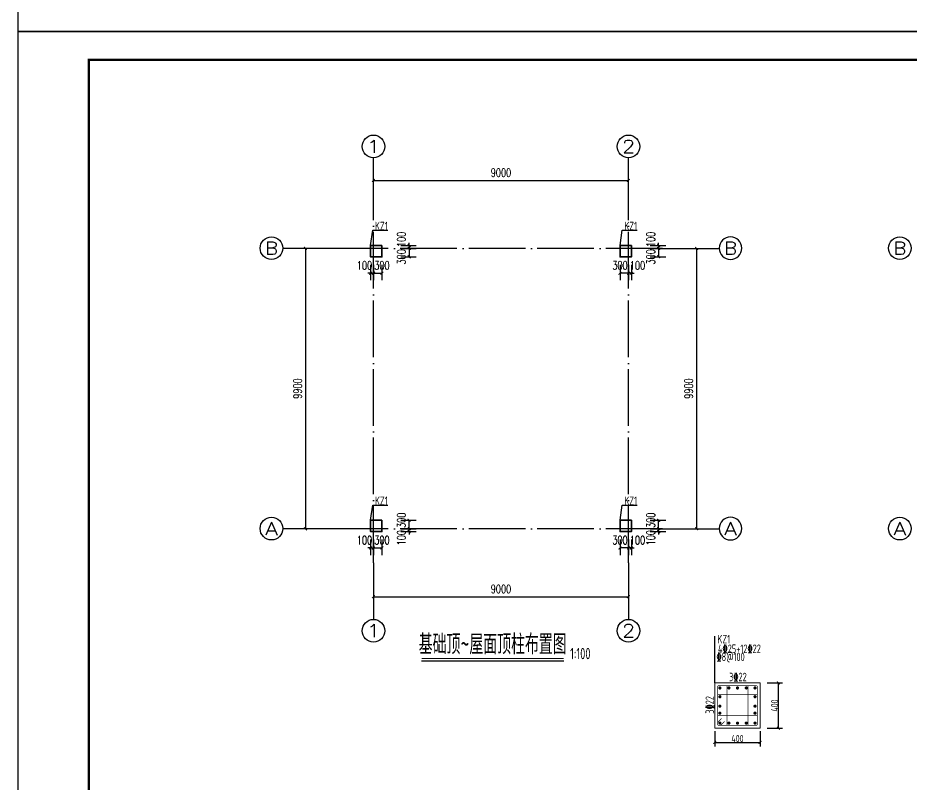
# Model space of a CAD drawing. Header units: millimetres. Extents: x -200227 to -56397, y -1079909 to -961109.
# Drawn here: x -179227 to -147708, y -1047085 to -1020029 of the extents above; entities that cross this region are included whole.
import ezdxf
from ezdxf.enums import TextEntityAlignment as Align

# ---------------------------------------------------------------- set-up
doc = ezdxf.new("R2010")
doc.units = ezdxf.units.MM
doc.header["$LTSCALE"] = 1000
doc.linetypes.add('DOTE', pattern=[2.42, 2, -0.2, 0.02, -0.2])
for name, color, linetype in [('AXIS', 3, 'Continuous'), ('AXIS_TEXT', 7, 'Continuous'), ('DIM', 3, 'Continuous'), ('DOTE', 8, 'DOTE'), ('TEXT', 7, 'Continuous'), ('图框线', 7, 'Continuous'), ('立面2', 7, 'Continuous')]:
    doc.layers.add(name, color=color, linetype=linetype)
for name, color, linetype, lineweight in [('墙柱尺寸标注', 3, 'Continuous', 18), ('墙柱箍筋', 1, 'Continuous', 25), ('墙柱纵筋', 1, 'Continuous', 70), ('墙柱轮廓', 7, 'Continuous', 18), ('墙表文字', 7, 'Continuous', 18), ('楼板负筋文字', 7, 'Continuous', 18), ('砼柱', 2, 'Continuous', 35)]:
    doc.layers.add(name, color=color, linetype=linetype, lineweight=lineweight)
doc.styles.add('_TCH_AXIS', font='COMPLEX', dxfattribs={"bigfont": 'GBCBIG'})
doc.styles.add('_TCH_DIM_T3', font='SIMPLEX', dxfattribs={"width": 0.705882, "bigfont": 'GBCBIG'})
doc.styles.add('COMPLEX', font='complex.shx', dxfattribs={"bigfont": 'gbcbig.shx'})
doc.styles.add('HZTXT_50', font='tssdeng2.shx', dxfattribs={"width": 0.7, "bigfont": 'hztxt.shx'})
doc.styles.add('TSSD_Dimension', font='tssdeng.shx', dxfattribs={"width": 0.7, "bigfont": 'hztxt.shx'})
doc.styles.add('盈建科标注', font='yjkeng.shx', dxfattribs={"width": 0.7, "height": 250, "bigfont": 'yjkchn.shx'})
doc.dimstyles.new('_TCH_ARCH&&100', dxfattribs={"dimtxt": 297.5, "dimasz": 100, "dimexe": 250, "dimexo": 300, "dimgap": 126.25, "dimtad": 1, "dimdec": 0, "dimzin": 0, "dimdsep": 46, "dimtxsty": '_TCH_DIM_T3', "dimblk": 'ARCHTICK', "dimcen": 0.09, "dimclrt": 7, "dimazin": 2, "dimtfac": 1, "dimtdec": 0, "dimtix": 1, "dimtmove": 2, "dimatfit": 3, "dimfxl": 1, "dimtolj": 1, "dimtzin": 0, "dimarcsym": 0})
doc.dimstyles.new('盈建科结构', dxfattribs={"dimscale": 100, "dimtxt": 250, "dimasz": 1, "dimexe": 1.5, "dimexo": 1.5, "dimgap": 1, "dimtad": 1, "dimdec": 0, "dimzin": 0, "dimdsep": 46, "dimtxsty": '盈建科标注', "dimblk": 'ARCHTICK', "dimblk1": 'ARCHTICK', "dimblk2": 'ARCHTICK', "dimcen": 0.09, "dimclrt": 7, "dimadec": 0, "dimazin": 0, "dimtfac": 1, "dimtdec": 4, "dimtix": 1, "dimtmove": 2, "dimatfit": 3, "dimfxl": 1, "dimtolj": 1, "dimtzin": 0, "dimarcsym": 0})

# ---------------------------------------------------------------- blocks, each defined once
blk = doc.blocks.new('_AXISO')
blk.add_circle((0, 0), 0.5)
at = {"color": 7, "style": 'COMPLEX', "width": 1.041667}
blk.add_attdef('A', text='', height=0.56, dxfattribs=at).set_placement((-0.25, -0.28), (0.25, -0.28), align=Align.FIT)
blk = doc.blocks.new('_ArchTick')
at = {"color": 0, "const_width": 0.35}
blk.add_lwpolyline([(-0.5, -0.5), (0.5, 0.5)], dxfattribs=at)
blk = doc.blocks.new('*D154')
at = {"layer": 'AXIS', "color": 0, "lineweight": -2, "transparency": 16777216}
for p, q in [((-166680, -1026968), (-166680, -1025518)), ((-157680, -1026968), (-157680, -1025518)), ((-166680, -1025768), (-157680, -1025768))]:
    blk.add_line(p, q, dxfattribs=at)
at = {"layer": 'Defpoints', "color": 0, "transparency": 16777216}
for p in [(-157680, -1025768), (-166680, -1027268), (-157680, -1027268)]:
    blk.add_point(p, dxfattribs=at)
at = {"layer": 'AXIS', "color": 0, "lineweight": -2, "transparency": 16777216, "xscale": 100, "yscale": 100, "zscale": 100, "rotation": 180}
blk.add_blockref('_ArchTick', (-166680, -1025768), dxfattribs=at)
at = {"layer": 'AXIS', "color": 0, "lineweight": -2, "transparency": 16777216, "xscale": 100, "yscale": 100, "zscale": 100}
blk.add_blockref('_ArchTick', (-157680, -1025768), dxfattribs=at)
at = {"layer": 'AXIS', "color": 7, "transparency": 16777216, "insert": (-162180, -1025493), "char_height": 297.5, "attachment_point": 5, "style": '_TCH_DIM_T3'}
blk.add_mtext('\\A1;9000', dxfattribs=at)
blk = doc.blocks.new('*D155')
at = {"layer": 'AXIS', "color": 0, "lineweight": -2, "transparency": 16777216}
for p, q in [((-166680, -1039268), (-166680, -1040718)), ((-157680, -1039268), (-157680, -1040718)), ((-166680, -1040468), (-157680, -1040468))]:
    blk.add_line(p, q, dxfattribs=at)
at = {"layer": 'Defpoints', "color": 0, "transparency": 16777216}
for p in [(-166680, -1038968), (-157680, -1038968), (-157680, -1040468)]:
    blk.add_point(p, dxfattribs=at)
at = {"layer": 'AXIS', "color": 0, "lineweight": -2, "transparency": 16777216, "xscale": 100, "yscale": 100, "zscale": 100, "rotation": 180}
blk.add_blockref('_ArchTick', (-166680, -1040468), dxfattribs=at)
at = {"layer": 'AXIS', "color": 0, "lineweight": -2, "transparency": 16777216, "xscale": 100, "yscale": 100, "zscale": 100}
blk.add_blockref('_ArchTick', (-157680, -1040468), dxfattribs=at)
at = {"layer": 'AXIS', "color": 7, "transparency": 16777216, "insert": (-162180, -1040193), "char_height": 297.5, "attachment_point": 5, "style": '_TCH_DIM_T3'}
blk.add_mtext('\\A1;9000', dxfattribs=at)
blk = doc.blocks.new('*D156')
at = {"layer": 'AXIS', "color": 0, "lineweight": -2, "transparency": 16777216}
for p, q in [((-167880, -1028168), (-169330, -1028168)), ((-169080, -1028168), (-169080, -1038068)), ((-167880, -1038068), (-169330, -1038068))]:
    blk.add_line(p, q, dxfattribs=at)
at = {"layer": 'Defpoints', "color": 0, "transparency": 16777216}
for p in [(-167580, -1028168), (-169080, -1038068), (-167580, -1038068)]:
    blk.add_point(p, dxfattribs=at)
at = {"layer": 'AXIS', "color": 0, "lineweight": -2, "transparency": 16777216, "xscale": 100, "yscale": 100, "zscale": 100}
for p, rotation in [((-169080, -1028168), 90), ((-169080, -1038068), 270)]:
    blk.add_blockref('_ArchTick', p, dxfattribs=dict(at, rotation=rotation))
at = {"layer": 'AXIS', "color": 7, "transparency": 16777216, "insert": (-169355, -1033118), "char_height": 297.5, "attachment_point": 5, "rotation": 90, "style": '_TCH_DIM_T3'}
blk.add_mtext('\\A1;9900', dxfattribs=at)
blk = doc.blocks.new('*D157')
at = {"layer": 'AXIS', "color": 0, "lineweight": -2, "transparency": 16777216}
for p, q in [((-156480, -1028168), (-155030, -1028168)), ((-155280, -1028168), (-155280, -1038068)), ((-156480, -1038068), (-155030, -1038068))]:
    blk.add_line(p, q, dxfattribs=at)
at = {"layer": 'Defpoints', "color": 0, "transparency": 16777216}
for p in [(-156780, -1028168), (-156780, -1038068), (-155280, -1038068)]:
    blk.add_point(p, dxfattribs=at)
at = {"layer": 'AXIS', "color": 0, "lineweight": -2, "transparency": 16777216, "xscale": 100, "yscale": 100, "zscale": 100}
for p, rotation in [((-155280, -1028168), 90), ((-155280, -1038068), 270)]:
    blk.add_blockref('_ArchTick', p, dxfattribs=dict(at, rotation=rotation))
at = {"layer": 'AXIS', "color": 7, "transparency": 16777216, "insert": (-155555, -1033118), "char_height": 297.5, "attachment_point": 5, "rotation": 90, "style": '_TCH_DIM_T3'}
blk.add_mtext('\\A1;9900', dxfattribs=at)
blk = doc.blocks.new('*D158')
at = {"layer": 'Defpoints', "color": 0, "transparency": 16777216}
for p in [(-154635, -1045109), (-153035, -1045109), (-153035, -1045609)]:
    blk.add_point(p, dxfattribs=at)
at = {"layer": '墙柱尺寸标注', "color": 0, "lineweight": -2, "transparency": 16777216}
for p, q in [((-154635, -1045209), (-154635, -1045759)), ((-153035, -1045209), (-153035, -1045759)), ((-154635, -1045609), (-153035, -1045609))]:
    blk.add_line(p, q, dxfattribs=at)
at = {"layer": '墙柱尺寸标注', "color": 0, "lineweight": -2, "transparency": 16777216, "xscale": 100, "yscale": 100, "zscale": 100, "rotation": 180}
blk.add_blockref('_ArchTick', (-154635, -1045609), dxfattribs=at)
at = {"layer": '墙柱尺寸标注', "color": 0, "lineweight": -2, "transparency": 16777216, "xscale": 100, "yscale": 100, "zscale": 100}
blk.add_blockref('_ArchTick', (-153035, -1045609), dxfattribs=at)
at = {"layer": '墙柱尺寸标注', "color": 7, "lineweight": 18, "transparency": 16777216, "insert": (-153835, -1045474), "char_height": 250, "attachment_point": 5, "style": '盈建科标注'}
blk.add_mtext('\\A1;400', dxfattribs=at)
blk = doc.blocks.new('*D159')
at = {"layer": 'Defpoints', "color": 0, "transparency": 16777216}
for p in [(-152892, -1043509), (-152392, -1043509), (-152892, -1045109)]:
    blk.add_point(p, dxfattribs=at)
at = {"layer": '墙柱尺寸标注', "color": 0, "lineweight": -2, "transparency": 16777216}
for p, q in [((-152792, -1043509), (-152242, -1043509)), ((-152392, -1045109), (-152392, -1043509)), ((-152792, -1045109), (-152242, -1045109))]:
    blk.add_line(p, q, dxfattribs=at)
at = {"layer": '墙柱尺寸标注', "color": 0, "lineweight": -2, "transparency": 16777216, "xscale": 100, "yscale": 100, "zscale": 100}
for p, rotation in [((-152392, -1043509), 90), ((-152392, -1045109), 270)]:
    blk.add_blockref('_ArchTick', p, dxfattribs=dict(at, rotation=rotation))
at = {"layer": '墙柱尺寸标注', "color": 7, "lineweight": 18, "transparency": 16777216, "insert": (-152527, -1044309), "char_height": 250, "attachment_point": 5, "rotation": 90, "style": '盈建科标注'}
blk.add_mtext('\\A1;400', dxfattribs=at)
blk = doc.blocks.new('*D160')
at = {"layer": 'AXIS', "color": 0, "lineweight": -2, "transparency": 16777216}
for p, q in [((-166680, -1038446), (-166680, -1038996)), ((-166380, -1038446), (-166380, -1038996)), ((-166680, -1038746), (-166380, -1038746))]:
    blk.add_line(p, q, dxfattribs=at)
at = {"layer": 'Defpoints', "color": 0, "transparency": 16777216}
for p in [(-166680, -1038146), (-166380, -1038146), (-166380, -1038746)]:
    blk.add_point(p, dxfattribs=at)
at = {"layer": 'AXIS', "color": 0, "lineweight": -2, "transparency": 16777216, "xscale": 100, "yscale": 100, "zscale": 100, "rotation": 180}
blk.add_blockref('_ArchTick', (-166680, -1038746), dxfattribs=at)
at = {"layer": 'AXIS', "color": 0, "lineweight": -2, "transparency": 16777216, "xscale": 100, "yscale": 100, "zscale": 100}
blk.add_blockref('_ArchTick', (-166380, -1038746), dxfattribs=at)
at = {"layer": 'AXIS', "color": 7, "transparency": 16777216, "insert": (-166380, -1038471), "char_height": 297.5, "attachment_point": 5, "style": '_TCH_DIM_T3'}
blk.add_mtext('\\A1;300', dxfattribs=at)
blk = doc.blocks.new('*D161')
at = {"layer": 'AXIS', "color": 0, "lineweight": -2, "transparency": 16777216}
for p, q in [((-166780, -1038446), (-166780, -1038996)), ((-166680, -1038446), (-166680, -1038996)), ((-166780, -1038746), (-166880, -1038746)), ((-166780, -1038746), (-166680, -1038746)), ((-166680, -1038746), (-166580, -1038746))]:
    blk.add_line(p, q, dxfattribs=at)
at = {"layer": 'Defpoints', "color": 0, "transparency": 16777216}
for p in [(-166780, -1038146), (-166680, -1038146), (-166680, -1038746)]:
    blk.add_point(p, dxfattribs=at)
at = {"layer": 'AXIS', "color": 0, "lineweight": -2, "transparency": 16777216, "xscale": 100, "yscale": 100, "zscale": 100}
blk.add_blockref('_ArchTick', (-166780, -1038746), dxfattribs=at)
at = {"layer": 'AXIS', "color": 0, "lineweight": -2, "transparency": 16777216, "xscale": 100, "yscale": 100, "zscale": 100, "rotation": 180}
blk.add_blockref('_ArchTick', (-166680, -1038746), dxfattribs=at)
at = {"layer": 'AXIS', "color": 7, "transparency": 16777216, "insert": (-166997, -1038471), "char_height": 297.5, "attachment_point": 5, "style": '_TCH_DIM_T3'}
blk.add_mtext('\\A1;100', dxfattribs=at)
blk = doc.blocks.new('*D162')
at = {"layer": 'AXIS', "color": 0, "lineweight": -2, "transparency": 16777216}
for p, q in [((-165719, -1037768), (-165169, -1037768)), ((-165419, -1038068), (-165419, -1037768)), ((-165719, -1038068), (-165169, -1038068))]:
    blk.add_line(p, q, dxfattribs=at)
at = {"layer": 'Defpoints', "color": 0, "transparency": 16777216}
for p in [(-166019, -1037768), (-165419, -1037768), (-166019, -1038068)]:
    blk.add_point(p, dxfattribs=at)
at = {"layer": 'AXIS', "color": 0, "lineweight": -2, "transparency": 16777216, "xscale": 100, "yscale": 100, "zscale": 100}
for p, rotation in [((-165419, -1037768), 90), ((-165419, -1038068), 270)]:
    blk.add_blockref('_ArchTick', p, dxfattribs=dict(at, rotation=rotation))
at = {"layer": 'AXIS', "color": 7, "transparency": 16777216, "insert": (-165694, -1037768), "char_height": 297.5, "attachment_point": 5, "rotation": 90, "style": '_TCH_DIM_T3'}
blk.add_mtext('\\A1;300', dxfattribs=at)
blk = doc.blocks.new('*D163')
at = {"layer": 'AXIS', "color": 0, "lineweight": -2, "transparency": 16777216}
for p, q in [((-165719, -1038068), (-165169, -1038068)), ((-165719, -1038168), (-165169, -1038168)), ((-165419, -1038068), (-165419, -1037968)), ((-165419, -1038168), (-165419, -1038068)), ((-165419, -1038168), (-165419, -1038268))]:
    blk.add_line(p, q, dxfattribs=at)
at = {"layer": 'Defpoints', "color": 0, "transparency": 16777216}
for p in [(-166019, -1038068), (-166019, -1038168), (-165419, -1038068)]:
    blk.add_point(p, dxfattribs=at)
at = {"layer": 'AXIS', "color": 0, "lineweight": -2, "transparency": 16777216, "xscale": 100, "yscale": 100, "zscale": 100}
for p, rotation in [((-165419, -1038068), 270), ((-165419, -1038168), 90)]:
    blk.add_blockref('_ArchTick', p, dxfattribs=dict(at, rotation=rotation))
at = {"layer": 'AXIS', "color": 7, "transparency": 16777216, "insert": (-165694, -1038385), "char_height": 297.5, "attachment_point": 5, "rotation": 90, "style": '_TCH_DIM_T3'}
blk.add_mtext('\\A1;100', dxfattribs=at)
blk = doc.blocks.new('*D164')
at = {"layer": 'AXIS', "color": 0, "lineweight": -2, "transparency": 16777216}
for p, q in [((-157980, -1038446), (-157980, -1038996)), ((-157680, -1038446), (-157680, -1038996)), ((-157680, -1038746), (-157980, -1038746))]:
    blk.add_line(p, q, dxfattribs=at)
at = {"layer": 'Defpoints', "color": 0, "transparency": 16777216}
for p in [(-157980, -1038146), (-157680, -1038146), (-157980, -1038746)]:
    blk.add_point(p, dxfattribs=at)
at = {"layer": 'AXIS', "color": 0, "lineweight": -2, "transparency": 16777216, "xscale": 100, "yscale": 100, "zscale": 100, "rotation": 180}
blk.add_blockref('_ArchTick', (-157980, -1038746), dxfattribs=at)
at = {"layer": 'AXIS', "color": 0, "lineweight": -2, "transparency": 16777216, "xscale": 100, "yscale": 100, "zscale": 100}
blk.add_blockref('_ArchTick', (-157680, -1038746), dxfattribs=at)
at = {"layer": 'AXIS', "color": 7, "transparency": 16777216, "insert": (-157980, -1038471), "char_height": 297.5, "attachment_point": 5, "style": '_TCH_DIM_T3'}
blk.add_mtext('\\A1;300', dxfattribs=at)
blk = doc.blocks.new('*D165')
at = {"layer": 'AXIS', "color": 0, "lineweight": -2, "transparency": 16777216}
for p, q in [((-157680, -1038446), (-157680, -1038996)), ((-157580, -1038446), (-157580, -1038996)), ((-157680, -1038746), (-157780, -1038746)), ((-157580, -1038746), (-157680, -1038746)), ((-157580, -1038746), (-157480, -1038746))]:
    blk.add_line(p, q, dxfattribs=at)
at = {"layer": 'Defpoints', "color": 0, "transparency": 16777216}
for p in [(-157680, -1038146), (-157580, -1038146), (-157680, -1038746)]:
    blk.add_point(p, dxfattribs=at)
at = {"layer": 'AXIS', "color": 0, "lineweight": -2, "transparency": 16777216, "xscale": 100, "yscale": 100, "zscale": 100}
blk.add_blockref('_ArchTick', (-157680, -1038746), dxfattribs=at)
at = {"layer": 'AXIS', "color": 0, "lineweight": -2, "transparency": 16777216, "xscale": 100, "yscale": 100, "zscale": 100, "rotation": 180}
blk.add_blockref('_ArchTick', (-157580, -1038746), dxfattribs=at)
at = {"layer": 'AXIS', "color": 7, "transparency": 16777216, "insert": (-157363, -1038471), "char_height": 297.5, "attachment_point": 5, "style": '_TCH_DIM_T3'}
blk.add_mtext('\\A1;100', dxfattribs=at)
blk = doc.blocks.new('*D166')
at = {"layer": 'AXIS', "color": 0, "lineweight": -2, "transparency": 16777216}
for p, q in [((-156919, -1037768), (-156369, -1037768)), ((-156619, -1038068), (-156619, -1037768)), ((-156919, -1038068), (-156369, -1038068))]:
    blk.add_line(p, q, dxfattribs=at)
at = {"layer": 'Defpoints', "color": 0, "transparency": 16777216}
for p in [(-157219, -1037768), (-156619, -1037768), (-157219, -1038068)]:
    blk.add_point(p, dxfattribs=at)
at = {"layer": 'AXIS', "color": 0, "lineweight": -2, "transparency": 16777216, "xscale": 100, "yscale": 100, "zscale": 100}
for p, rotation in [((-156619, -1037768), 90), ((-156619, -1038068), 270)]:
    blk.add_blockref('_ArchTick', p, dxfattribs=dict(at, rotation=rotation))
at = {"layer": 'AXIS', "color": 7, "transparency": 16777216, "insert": (-156894, -1037768), "char_height": 297.5, "attachment_point": 5, "rotation": 90, "style": '_TCH_DIM_T3'}
blk.add_mtext('\\A1;300', dxfattribs=at)
blk = doc.blocks.new('*D167')
at = {"layer": 'AXIS', "color": 0, "lineweight": -2, "transparency": 16777216}
for p, q in [((-156919, -1038068), (-156369, -1038068)), ((-156919, -1038168), (-156369, -1038168)), ((-156619, -1038068), (-156619, -1037968)), ((-156619, -1038168), (-156619, -1038068)), ((-156619, -1038168), (-156619, -1038268))]:
    blk.add_line(p, q, dxfattribs=at)
at = {"layer": 'Defpoints', "color": 0, "transparency": 16777216}
for p in [(-157219, -1038068), (-157219, -1038168), (-156619, -1038068)]:
    blk.add_point(p, dxfattribs=at)
at = {"layer": 'AXIS', "color": 0, "lineweight": -2, "transparency": 16777216, "xscale": 100, "yscale": 100, "zscale": 100}
for p, rotation in [((-156619, -1038068), 270), ((-156619, -1038168), 90)]:
    blk.add_blockref('_ArchTick', p, dxfattribs=dict(at, rotation=rotation))
at = {"layer": 'AXIS', "color": 7, "transparency": 16777216, "insert": (-156894, -1038385), "char_height": 297.5, "attachment_point": 5, "rotation": 90, "style": '_TCH_DIM_T3'}
blk.add_mtext('\\A1;100', dxfattribs=at)
blk = doc.blocks.new('*D168')
at = {"layer": 'AXIS', "color": 0, "lineweight": -2, "transparency": 16777216}
for p, q in [((-157980, -1028746), (-157980, -1029296)), ((-157680, -1028746), (-157680, -1029296)), ((-157680, -1029046), (-157980, -1029046))]:
    blk.add_line(p, q, dxfattribs=at)
at = {"layer": 'Defpoints', "color": 0, "transparency": 16777216}
for p in [(-157980, -1028446), (-157680, -1028446), (-157980, -1029046)]:
    blk.add_point(p, dxfattribs=at)
at = {"layer": 'AXIS', "color": 0, "lineweight": -2, "transparency": 16777216, "xscale": 100, "yscale": 100, "zscale": 100, "rotation": 180}
blk.add_blockref('_ArchTick', (-157980, -1029046), dxfattribs=at)
at = {"layer": 'AXIS', "color": 0, "lineweight": -2, "transparency": 16777216, "xscale": 100, "yscale": 100, "zscale": 100}
blk.add_blockref('_ArchTick', (-157680, -1029046), dxfattribs=at)
at = {"layer": 'AXIS', "color": 7, "transparency": 16777216, "insert": (-157980, -1028771), "char_height": 297.5, "attachment_point": 5, "style": '_TCH_DIM_T3'}
blk.add_mtext('\\A1;300', dxfattribs=at)
blk = doc.blocks.new('*D169')
at = {"layer": 'AXIS', "color": 0, "lineweight": -2, "transparency": 16777216}
for p, q in [((-157680, -1028746), (-157680, -1029296)), ((-157580, -1028746), (-157580, -1029296)), ((-157680, -1029046), (-157780, -1029046)), ((-157580, -1029046), (-157680, -1029046)), ((-157580, -1029046), (-157480, -1029046))]:
    blk.add_line(p, q, dxfattribs=at)
at = {"layer": 'Defpoints', "color": 0, "transparency": 16777216}
for p in [(-157680, -1028446), (-157580, -1028446), (-157680, -1029046)]:
    blk.add_point(p, dxfattribs=at)
at = {"layer": 'AXIS', "color": 0, "lineweight": -2, "transparency": 16777216, "xscale": 100, "yscale": 100, "zscale": 100}
blk.add_blockref('_ArchTick', (-157680, -1029046), dxfattribs=at)
at = {"layer": 'AXIS', "color": 0, "lineweight": -2, "transparency": 16777216, "xscale": 100, "yscale": 100, "zscale": 100, "rotation": 180}
blk.add_blockref('_ArchTick', (-157580, -1029046), dxfattribs=at)
at = {"layer": 'AXIS', "color": 7, "transparency": 16777216, "insert": (-157363, -1028771), "char_height": 297.5, "attachment_point": 5, "style": '_TCH_DIM_T3'}
blk.add_mtext('\\A1;100', dxfattribs=at)
blk = doc.blocks.new('*D170')
at = {"layer": 'AXIS', "color": 0, "lineweight": -2, "transparency": 16777216}
for p, q in [((-156919, -1028168), (-156369, -1028168)), ((-156619, -1028168), (-156619, -1028468)), ((-156919, -1028468), (-156369, -1028468))]:
    blk.add_line(p, q, dxfattribs=at)
at = {"layer": 'Defpoints', "color": 0, "transparency": 16777216}
for p in [(-157219, -1028168), (-157219, -1028468), (-156619, -1028468)]:
    blk.add_point(p, dxfattribs=at)
at = {"layer": 'AXIS', "color": 0, "lineweight": -2, "transparency": 16777216, "xscale": 100, "yscale": 100, "zscale": 100}
for p, rotation in [((-156619, -1028168), 90), ((-156619, -1028468), 270)]:
    blk.add_blockref('_ArchTick', p, dxfattribs=dict(at, rotation=rotation))
at = {"layer": 'AXIS', "color": 7, "transparency": 16777216, "insert": (-156894, -1028468), "char_height": 297.5, "attachment_point": 5, "rotation": 90, "style": '_TCH_DIM_T3'}
blk.add_mtext('\\A1;300', dxfattribs=at)
blk = doc.blocks.new('*D171')
at = {"layer": 'AXIS', "color": 0, "lineweight": -2, "transparency": 16777216}
for p, q in [((-156919, -1028068), (-156369, -1028068)), ((-156919, -1028168), (-156369, -1028168)), ((-156619, -1028068), (-156619, -1027968)), ((-156619, -1028068), (-156619, -1028168)), ((-156619, -1028168), (-156619, -1028268))]:
    blk.add_line(p, q, dxfattribs=at)
at = {"layer": 'Defpoints', "color": 0, "transparency": 16777216}
for p in [(-157219, -1028068), (-157219, -1028168), (-156619, -1028168)]:
    blk.add_point(p, dxfattribs=at)
at = {"layer": 'AXIS', "color": 0, "lineweight": -2, "transparency": 16777216, "xscale": 100, "yscale": 100, "zscale": 100}
for p, rotation in [((-156619, -1028068), 270), ((-156619, -1028168), 90)]:
    blk.add_blockref('_ArchTick', p, dxfattribs=dict(at, rotation=rotation))
at = {"layer": 'AXIS', "color": 7, "transparency": 16777216, "insert": (-156894, -1027852), "char_height": 297.5, "attachment_point": 5, "rotation": 90, "style": '_TCH_DIM_T3'}
blk.add_mtext('\\A1;100', dxfattribs=at)
blk = doc.blocks.new('*D172')
at = {"layer": 'AXIS', "color": 0, "lineweight": -2, "transparency": 16777216}
for p, q in [((-166680, -1028746), (-166680, -1029296)), ((-166380, -1028746), (-166380, -1029296)), ((-166680, -1029046), (-166380, -1029046))]:
    blk.add_line(p, q, dxfattribs=at)
at = {"layer": 'Defpoints', "color": 0, "transparency": 16777216}
for p in [(-166680, -1028446), (-166380, -1028446), (-166380, -1029046)]:
    blk.add_point(p, dxfattribs=at)
at = {"layer": 'AXIS', "color": 0, "lineweight": -2, "transparency": 16777216, "xscale": 100, "yscale": 100, "zscale": 100, "rotation": 180}
blk.add_blockref('_ArchTick', (-166680, -1029046), dxfattribs=at)
at = {"layer": 'AXIS', "color": 0, "lineweight": -2, "transparency": 16777216, "xscale": 100, "yscale": 100, "zscale": 100}
blk.add_blockref('_ArchTick', (-166380, -1029046), dxfattribs=at)
at = {"layer": 'AXIS', "color": 7, "transparency": 16777216, "insert": (-166380, -1028771), "char_height": 297.5, "attachment_point": 5, "style": '_TCH_DIM_T3'}
blk.add_mtext('\\A1;300', dxfattribs=at)
blk = doc.blocks.new('*D173')
at = {"layer": 'AXIS', "color": 0, "lineweight": -2, "transparency": 16777216}
for p, q in [((-166780, -1028746), (-166780, -1029296)), ((-166680, -1028746), (-166680, -1029296)), ((-166780, -1029046), (-166880, -1029046)), ((-166780, -1029046), (-166680, -1029046)), ((-166680, -1029046), (-166580, -1029046))]:
    blk.add_line(p, q, dxfattribs=at)
at = {"layer": 'Defpoints', "color": 0, "transparency": 16777216}
for p in [(-166780, -1028446), (-166680, -1028446), (-166680, -1029046)]:
    blk.add_point(p, dxfattribs=at)
at = {"layer": 'AXIS', "color": 0, "lineweight": -2, "transparency": 16777216, "xscale": 100, "yscale": 100, "zscale": 100}
blk.add_blockref('_ArchTick', (-166780, -1029046), dxfattribs=at)
at = {"layer": 'AXIS', "color": 0, "lineweight": -2, "transparency": 16777216, "xscale": 100, "yscale": 100, "zscale": 100, "rotation": 180}
blk.add_blockref('_ArchTick', (-166680, -1029046), dxfattribs=at)
at = {"layer": 'AXIS', "color": 7, "transparency": 16777216, "insert": (-166997, -1028771), "char_height": 297.5, "attachment_point": 5, "style": '_TCH_DIM_T3'}
blk.add_mtext('\\A1;100', dxfattribs=at)
blk = doc.blocks.new('*D174')
at = {"layer": 'AXIS', "color": 0, "lineweight": -2, "transparency": 16777216}
for p, q in [((-165719, -1028168), (-165169, -1028168)), ((-165419, -1028168), (-165419, -1028468)), ((-165719, -1028468), (-165169, -1028468))]:
    blk.add_line(p, q, dxfattribs=at)
at = {"layer": 'Defpoints', "color": 0, "transparency": 16777216}
for p in [(-166019, -1028168), (-166019, -1028468), (-165419, -1028468)]:
    blk.add_point(p, dxfattribs=at)
at = {"layer": 'AXIS', "color": 0, "lineweight": -2, "transparency": 16777216, "xscale": 100, "yscale": 100, "zscale": 100}
for p, rotation in [((-165419, -1028168), 90), ((-165419, -1028468), 270)]:
    blk.add_blockref('_ArchTick', p, dxfattribs=dict(at, rotation=rotation))
at = {"layer": 'AXIS', "color": 7, "transparency": 16777216, "insert": (-165694, -1028468), "char_height": 297.5, "attachment_point": 5, "rotation": 90, "style": '_TCH_DIM_T3'}
blk.add_mtext('\\A1;300', dxfattribs=at)
blk = doc.blocks.new('*D175')
at = {"layer": 'AXIS', "color": 0, "lineweight": -2, "transparency": 16777216}
for p, q in [((-165719, -1028068), (-165169, -1028068)), ((-165719, -1028168), (-165169, -1028168)), ((-165419, -1028068), (-165419, -1027968)), ((-165419, -1028068), (-165419, -1028168)), ((-165419, -1028168), (-165419, -1028268))]:
    blk.add_line(p, q, dxfattribs=at)
at = {"layer": 'Defpoints', "color": 0, "transparency": 16777216}
for p in [(-166019, -1028068), (-166019, -1028168), (-165419, -1028168)]:
    blk.add_point(p, dxfattribs=at)
at = {"layer": 'AXIS', "color": 0, "lineweight": -2, "transparency": 16777216, "xscale": 100, "yscale": 100, "zscale": 100}
for p, rotation in [((-165419, -1028068), 270), ((-165419, -1028168), 90)]:
    blk.add_blockref('_ArchTick', p, dxfattribs=dict(at, rotation=rotation))
at = {"layer": 'AXIS', "color": 7, "transparency": 16777216, "insert": (-165694, -1027852), "char_height": 297.5, "attachment_point": 5, "rotation": 90, "style": '_TCH_DIM_T3'}
blk.add_mtext('\\A1;100', dxfattribs=at)
blk = doc.blocks.new('图框1')
at = {"layer": '图框线'}
blk.add_lwpolyline([(444470, -85144), (528570, -85144), (528570, -25744), (444470, -25744)], close=True, dxfattribs=at)
at = {"layer": '图框线', "const_width": 80}
blk.add_lwpolyline([(446970, -84144), (527570, -84144), (527570, -26744), (446970, -26744)], close=True, dxfattribs=at)
blk.add_lwpolyline([(446970, -84144), (527570, -84144), (527570, -26744), (446970, -26744)], close=True, dxfattribs=at)

msp = doc.modelspace()

# ---------------------------------------------------------------- linework, layer by layer
at = {"layer": 'AXIS'}
for p, q in [((-166679.9, -1026368.3), (-166679.9, -1024968.3)), ((-157679.9, -1026368.3), (-157679.9, -1024968.3)), ((-168479.8, -1028168.3), (-169879.8, -1028168.3)), ((-155880.1, -1028168.3), (-154480.1, -1028168.3)), ((-168479.8, -1038068.3), (-169879.8, -1038068.3)), ((-155880.1, -1038068.3), (-154480.1, -1038068.3)), ((-166679.9, -1039868.3), (-166679.9, -1041268.3)), ((-157679.9, -1039868.3), (-157679.9, -1041268.3))]:
    msp.add_line(p, q, dxfattribs=at)
at = {"layer": 'DIM', "linetype": 'Continuous'}
msp.add_line((-164984, -1042729.7), (-159962.5, -1042729.7), dxfattribs=at)
at = {"layer": 'DIM', "linetype": 'Continuous', "const_width": 35}
msp.add_lwpolyline([(-164984, -1042649.7), (-159962.5, -1042649.7)], dxfattribs=at)
at = {"layer": 'DOTE', "color": 253, "linetype": 'DOTE'}
for p, q in [((-166679.9, -1039268.3), (-166679.9, -1026968.3)), ((-157679.9, -1039268.3), (-157679.9, -1026968.3)), ((-156479.9, -1028168.3), (-167879.8, -1028168.3)), ((-156479.9, -1038068.3), (-167879.8, -1038068.3))]:
    msp.add_line(p, q, dxfattribs=at)
at = {"layer": '墙柱箍筋', "lineweight": 25, "const_width": 25}
msp.add_lwpolyline([(-154397.8, -1044760.7), (-154523.9, -1044886.8, 0.1989124), (-154533.9, -1044911), (-154533.9, -1044973.6, 0.4142136), (-154499.7, -1045007.8), (-153171.2, -1045007.8, 0.4142136), (-153136.9, -1044973.6), (-153136.9, -1043645.1, 0.4142136), (-153171.2, -1043610.8), (-154499.7, -1043610.8, 0.4142136), (-154533.9, -1043645.1), (-154533.9, -1044973.6, 0.4142136), (-154499.7, -1045007.8), (-154437.1, -1045007.8, 0.1989124), (-154412.9, -1044997.8), (-154286.8, -1044871.7)], format="xyb", dxfattribs=at)
for points in [[(-153469, -1043610.8), (-153469, -1045009.3), (-154201.8, -1045007.8), (-154201.8, -1043610.8), (-153469, -1043610.8)], [(-154533.9, -1043921.5), (-153135.4, -1043921.5), (-153136.9, -1044654.4), (-154533.9, -1044654.4), (-154533.9, -1043921.5)]]:
    msp.add_lwpolyline(points, dxfattribs=at)
at = {"layer": '墙柱纵筋', "lineweight": 70, "const_width": 56}
for points in [[(-154427.4, -1043689.3, 1), (-154483.4, -1043689.3, 1)], [(-154109, -1043689.3, 1), (-154165, -1043689.3, 1)], [(-153806.6, -1043689.3, 1), (-153862.6, -1043689.3, 1)], [(-153496.1, -1043689.3, 1), (-153552.1, -1043689.3, 1)], [(-153187.4, -1043689.3, 1), (-153243.4, -1043689.3, 1)], [(-154427.4, -1043997.7, 1), (-154483.4, -1043997.7, 1)], [(-153187.4, -1043997.7, 1), (-153243.4, -1043997.7, 1)], [(-154427.4, -1044332, 1), (-154483.4, -1044332, 1)], [(-154427.4, -1044578.2, 1), (-154483.4, -1044578.2, 1)], [(-153187.4, -1044332, 1), (-153243.4, -1044332, 1)], [(-153187.4, -1044578.2, 1), (-153243.4, -1044578.2, 1)], [(-154427.4, -1044929.3, 1), (-154483.4, -1044929.3, 1)], [(-154109, -1044929.3, 1), (-154165, -1044929.3, 1)], [(-153806.6, -1044929.3, 1), (-153862.6, -1044929.3, 1)], [(-153496.1, -1044929.3, 1), (-153552.1, -1044929.3, 1)], [(-153187.4, -1044929.3, 1), (-153243.4, -1044929.3, 1)]]:
    msp.add_lwpolyline(points, format="xyb", close=True, dxfattribs=at)
at = {"layer": '墙柱轮廓', "lineweight": 18}
msp.add_lwpolyline([(-153035.4, -1045109.3), (-153035.4, -1043509.3), (-154635.4, -1043509.3), (-154635.4, -1045109.3)], close=True, dxfattribs=at)
at = {"layer": '砼柱', "lineweight": 35}
for points in [[(-166379.8, -1028068.3), (-166779.8, -1028068.3), (-166779.8, -1028468.3), (-166379.8, -1028468.3)], [(-157579.8, -1028068.3), (-157979.8, -1028068.3), (-157979.8, -1028468.3), (-157579.8, -1028468.3)], [(-166379.8, -1037768.3), (-166779.8, -1037768.3), (-166779.8, -1038168.3), (-166379.8, -1038168.3)], [(-157579.8, -1037768.3), (-157979.8, -1037768.3), (-157979.8, -1038168.3), (-157579.8, -1038168.3)]]:
    msp.add_lwpolyline(points, close=True, dxfattribs=at)
at = {"layer": '立面2'}
for p, q in [((-166779.8, -1028068.3), (-166703.2, -1027530.6)), ((-166703.2, -1027530.6), (-166169.9, -1027530.6)), ((-157979.8, -1028068.3), (-157903.2, -1027530.6)), ((-157903.2, -1027530.6), (-157369.9, -1027530.6)), ((-166779.8, -1037768.3), (-166703.2, -1037230.6)), ((-166703.2, -1037230.6), (-166169.9, -1037230.6)), ((-157979.8, -1037768.3), (-157903.2, -1037230.6)), ((-157903.2, -1037230.6), (-157369.9, -1037230.6)), ((-154635.4, -1043509.3), (-154635.4, -1041854.6))]:
    msp.add_line(p, q, dxfattribs=at)

# ---------------------------------------------------------------- block references
for p in [(-623697, -935364.8), (-623697, -994764.8)]:
    msp.add_blockref('图框1', p)
at = {"layer": 'AXIS'}
ref = msp.add_blockref('_AXISO', (-166679.9, -1024568.3), dxfattribs=dict(at, xscale=800, yscale=800, zscale=800))
ref.add_attrib('A', '1', dxfattribs={"layer": 'AXIS_TEXT', "height": 452.5, "style": '_TCH_AXIS', "width": 2.333333}).set_placement((-166906.2, -1024794.6), (-166453.6, -1024794.6), align=Align.FIT)
ref = msp.add_blockref('_AXISO', (-157679.9, -1024568.3), dxfattribs=dict(at, xscale=800, yscale=800, zscale=800))
ref.add_attrib('A', '2', dxfattribs={"layer": 'AXIS_TEXT', "height": 452.5, "style": '_TCH_AXIS', "width": 1.5}).set_placement((-157906.2, -1024794.6), (-157453.6, -1024794.6), align=Align.FIT)
ref = msp.add_blockref('_AXISO', (-170279.8, -1028162.7), dxfattribs=dict(at, xscale=800, yscale=800, zscale=800))
ref.add_attrib('A', 'B', dxfattribs={"layer": 'AXIS_TEXT', "height": 452.5, "style": '_TCH_AXIS', "width": 1.235294}).set_placement((-170506.1, -1028389), (-170053.5, -1028389), align=Align.FIT)
ref = msp.add_blockref('_AXISO', (-154080, -1028162.7), dxfattribs=dict(at, xscale=-800, yscale=800, zscale=800))
ref.add_attrib('A', 'B', dxfattribs={"layer": 'AXIS_TEXT', "height": 452.5, "style": '_TCH_AXIS', "width": 1.235294}).set_placement((-154306.3, -1028389), (-153853.8, -1028389), align=Align.FIT)
ref = msp.add_blockref('_AXISO', (-148107.6, -1028162.7), dxfattribs=dict(at, xscale=800, yscale=800, zscale=800))
ref.add_attrib('A', 'B', dxfattribs={"layer": 'AXIS_TEXT', "height": 452.5, "style": '_TCH_AXIS', "width": 1.235294}).set_placement((-148333.9, -1028389), (-147881.4, -1028389), align=Align.FIT)
ref = msp.add_blockref('_AXISO', (-170279.8, -1038062.7), dxfattribs=dict(at, xscale=800, yscale=800, zscale=800))
ref.add_attrib('A', 'A', dxfattribs={"layer": 'AXIS_TEXT', "height": 452.5, "style": '_TCH_AXIS', "width": 1.166667}).set_placement((-170506.1, -1038289), (-170053.5, -1038289), align=Align.FIT)
ref = msp.add_blockref('_AXISO', (-154080, -1038062.7), dxfattribs=dict(at, xscale=-800, yscale=800, zscale=800))
ref.add_attrib('A', 'A', dxfattribs={"layer": 'AXIS_TEXT', "height": 452.5, "style": '_TCH_AXIS', "width": 1.166667}).set_placement((-154306.3, -1038289), (-153853.8, -1038289), align=Align.FIT)
ref = msp.add_blockref('_AXISO', (-148107.6, -1038062.7), dxfattribs=dict(at, xscale=800, yscale=800, zscale=800))
ref.add_attrib('A', 'A', dxfattribs={"layer": 'AXIS_TEXT', "height": 452.5, "style": '_TCH_AXIS', "width": 1.166667}).set_placement((-148333.9, -1038289), (-147881.4, -1038289), align=Align.FIT)
ref = msp.add_blockref('_AXISO', (-166679.9, -1041668.3), dxfattribs=dict(at, xscale=800, yscale=800, zscale=800))
ref.add_attrib('A', '1', dxfattribs={"layer": 'AXIS_TEXT', "height": 452.5, "style": '_TCH_AXIS', "width": 2.333333}).set_placement((-166906.2, -1041894.6), (-166453.6, -1041894.6), align=Align.FIT)
ref = msp.add_blockref('_AXISO', (-157679.9, -1041668.3), dxfattribs=dict(at, xscale=800, yscale=800, zscale=800))
ref.add_attrib('A', '2', dxfattribs={"layer": 'AXIS_TEXT', "height": 452.5, "style": '_TCH_AXIS', "width": 1.5}).set_placement((-157906.2, -1041894.6), (-157453.6, -1041894.6), align=Align.FIT)

# ---------------------------------------------------------------- texts
at = {"layer": 'TEXT', "style": 'HZTXT_50', "width": 0.7}
msp.add_text('基础顶~屋面顶柱布置图', height=700, dxfattribs=at).set_placement((-162473.2, -1042499.7), align=Align.CENTER)
msp.add_text('1:100', height=400, dxfattribs=at).set_placement((-159740, -1042674.6))
at = {"layer": '墙表文字', "style": 'TSSD_Dimension', "width": 0.7}
for s, p in [('KZ1', (-154318, -1041964.6)), ('4\x8425+12\x8422', (-153765.6, -1042304.3)), ('\x848@100', (-154077.3, -1042592.5)), ('3\x8422', (-153818.7, -1043301.9))]:
    msp.add_text(s, height=300, dxfattribs=at).set_placement(p, align=Align.MIDDLE_CENTER)
msp.add_text('3\x8422', height=300, rotation=90, dxfattribs=at).set_placement((-154813, -1044285.9), align=Align.MIDDLE_CENTER)
at = {"layer": '楼板负筋文字', "style": 'TSSD_Dimension', "width": 0.7}
for p in [(-166628.4, -1027529.5), (-157828.4, -1027529.5), (-166628.4, -1037229.5), (-157828.4, -1037229.5)]:
    msp.add_text('KZ1', height=300, dxfattribs=at).set_placement(p)

# ---------------------------------------------------------------- dimensions: what is measured, and where the dimension line sits
at = {"layer": 'AXIS', "color": 3}
for p1, p2, distance, picture, middle in [((-166679.9, -1027268.3), (-157679.9, -1027268.3), 1500, '*D154', (-162179.9, -1025493.3)), ((-167579.8, -1028168.3), (-167579.8, -1038068.3), -1500, '*D156', (-169354.8, -1033118.3)), ((-156780.1, -1028168.3), (-156780.1, -1038068.3), 1500, '*D157', (-155555.1, -1033118.3)), ((-166679.9, -1038968.3), (-157679.9, -1038968.3), -1500, '*D155', (-162179.9, -1040193.3))]:
    dim = msp.add_aligned_dim(p1=p1, p2=p2, distance=distance, dimstyle='_TCH_ARCH&&100', dxfattribs=at)
    dim.commit()
    dim.dimension.update_dxf_attribs({"geometry": picture, "text_midpoint": middle})
for base, p1, p2, angle, picture, middle in [((-165418.7, -1028168.3), (-166018.7, -1028068.5), (-166018.7, -1028168.3), 270, '*D175', (-165693.7, -1027851.7)), ((-156618.7, -1028168.3), (-157218.7, -1028068.5), (-157218.7, -1028168.3), 270, '*D171', (-156893.7, -1027851.7)), ((-165418.7, -1028468.5), (-166018.7, -1028168.3), (-166018.7, -1028468.5), 270, '*D174', (-165693.7, -1028468.5)), ((-156618.7, -1028468.5), (-157218.7, -1028168.3), (-157218.7, -1028468.5), 270, '*D170', (-156893.7, -1028468.5)), ((-166679.9, -1029045.6), (-166779.8, -1028445.6), (-166679.9, -1028445.6), 0, '*D173', (-166996.5, -1028770.6)), ((-166379.8, -1029045.6), (-166679.9, -1028445.6), (-166379.8, -1028445.6), 0, '*D172', (-166379.8, -1028770.6)), ((-157979.8, -1029045.6), (-157679.6, -1028445.6), (-157979.8, -1028445.6), 180, '*D168', (-157979.8, -1028770.6)), ((-157679.6, -1029045.6), (-157579.8, -1028445.6), (-157679.6, -1028445.6), 180, '*D169', (-157363, -1028770.6)), ((-165418.7, -1037768.1), (-166018.7, -1038068.3), (-166018.7, -1037768.1), 90, '*D162', (-165693.7, -1037768.1)), ((-156618.7, -1037768.1), (-157218.7, -1038068.3), (-157218.7, -1037768.1), 90, '*D166', (-156893.7, -1037768.1)), ((-166679.9, -1038745.6), (-166779.8, -1038145.6), (-166679.9, -1038145.6), 0, '*D161', (-166996.5, -1038470.6)), ((-166379.8, -1038745.6), (-166679.9, -1038145.6), (-166379.8, -1038145.6), 0, '*D160', (-166379.8, -1038470.6)), ((-165418.7, -1038068.3), (-166018.7, -1038168.1), (-166018.7, -1038068.3), 90, '*D163', (-165693.7, -1038384.9)), ((-157979.8, -1038745.6), (-157679.6, -1038145.6), (-157979.8, -1038145.6), 180, '*D164', (-157979.8, -1038470.6)), ((-157679.6, -1038745.6), (-157579.8, -1038145.6), (-157679.6, -1038145.6), 180, '*D165', (-157363, -1038470.6)), ((-156618.7, -1038068.3), (-157218.7, -1038168.1), (-157218.7, -1038068.3), 90, '*D167', (-156893.7, -1038384.9))]:
    dim = msp.add_linear_dim(base=base, p1=p1, p2=p2, angle=angle, dimstyle='_TCH_ARCH&&100', dxfattribs=at)
    dim.commit()
    dim.dimension.update_dxf_attribs({"geometry": picture, "text_midpoint": middle, "dimtype": 129})
at = {"layer": '墙柱尺寸标注', "lineweight": 18}
for p1, p2, picture, middle in [((-152892.4, -1045109.3), (-152892.4, -1043509.3), '*D159', (-152527.4, -1044309.3)), ((-154635.4, -1045109.3), (-153035.4, -1045109.3), '*D158', (-153835.4, -1045474.3))]:
    dim = msp.add_aligned_dim(p1=p1, p2=p2, distance=-500, dimstyle='盈建科结构', override={"dimexo": 1, "dimgap": 0.1, "dimlfac": 0.25, "dimrnd": 5}, dxfattribs=at)
    dim.commit()
    dim.dimension.update_dxf_attribs({"geometry": picture, "text_midpoint": middle})

doc.saveas('drawing.dxf')
